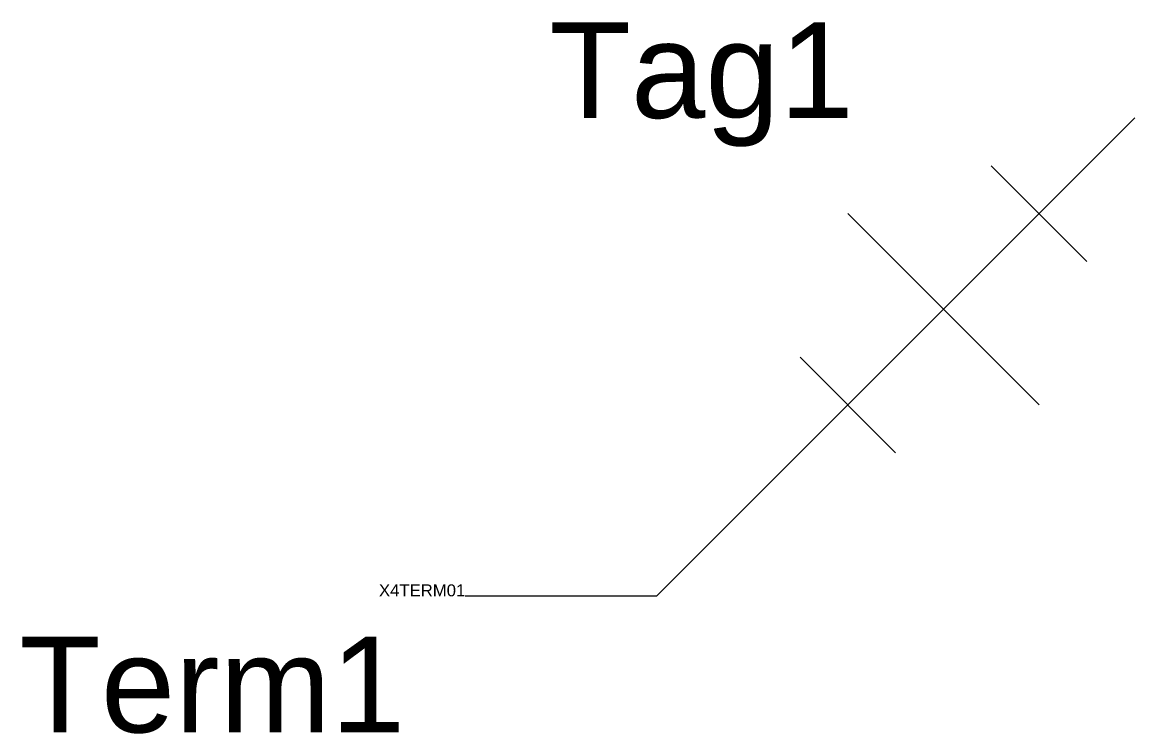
# Model space of a CAD drawing. Header units: inches. Extents: x -0.46 to 3.89, y -0.14 to 0.6.
# Drawn here: x -0.463 to 0.7, y -0.144 to 0.6 of the extents above; entities outside this region: 3.
import ezdxf
from ezdxf.enums import TextEntityAlignment as Align

# ---------------------------------------------------------------- set-up
doc = ezdxf.new("R2010")
doc.units = ezdxf.units.IN
doc.header["$MEASUREMENT"] = 0
doc.styles.add('INERCONNECT TABLES', font='arial.ttf', dxfattribs={"height": 0.1})
doc.styles.add('WD', font='arial.ttf', dxfattribs={"height": 1})

msp = doc.modelspace()

# ---------------------------------------------------------------- linework, layer by layer
for p, q in [((0.2, 0), (0.7, 0.5)), ((0.55, 0.45), (0.65, 0.35)), ((0.4, 0.4), (0.6, 0.2)), ((0.35, 0.25), (0.45, 0.15)), ((0.2, 0), (0, 0))]:
    msp.add_line(p, q)

# ---------------------------------------------------------------- texts
at = {"style": 'INERCONNECT TABLES', "flags": 8}
msp.add_attdef('Tag1', text='ANT', height=0.1, dxfattribs=at).set_placement((0.2471, 0.5), align=Align.CENTER)
for tag, p in [('Desc1', (3.5, 0.4)), ('Desc2', (3.5, 0.25)), ('Desc3', (3.5, 0.1))]:
    msp.add_attdef(tag, text='', height=0.1, dxfattribs=at).set_placement(p, align=Align.MIDDLE_LEFT)
at = {"style": 'WD', "flags": 9}
msp.add_attdef('X4TERM01', text='', height=0.0125, dxfattribs=at).set_placement((0, 0), align=Align.RIGHT)
at = {"linetype": 'Continuous', "style": 'INERCONNECT TABLES', "flags": 8}
msp.add_attdef('Term1', text='', height=0.1, dxfattribs=at).set_placement((-0.0628, -0.0422), align=Align.TOP_RIGHT)

doc.saveas('drawing.dxf')
